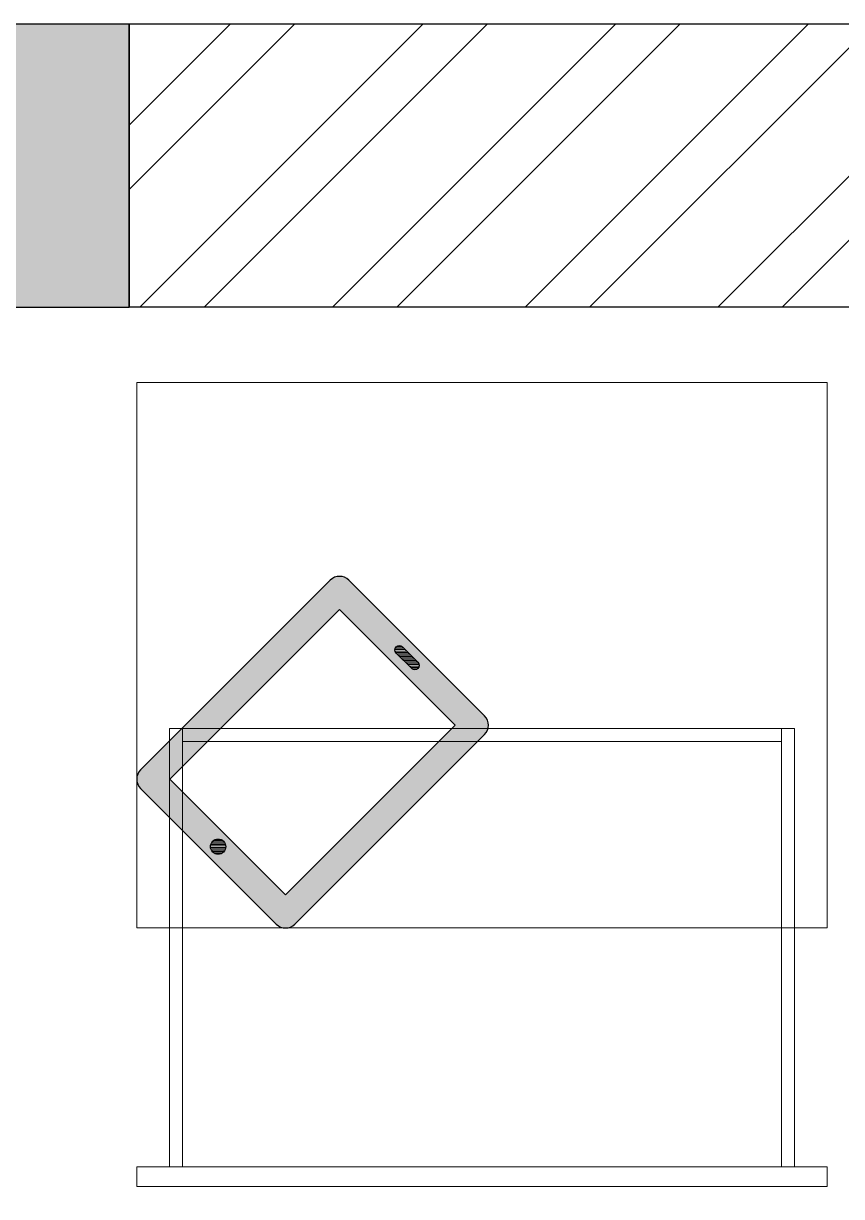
# Model space of a CAD drawing. Header units: feet. Extents: x 9930133 to 9947819, y -6283010 to -6274589.
# Drawn here: x 9942872 to 9943622, y -6275665 to -6274589 of the extents above; entities that cross this region are included whole.
import ezdxf

# ---------------------------------------------------------------- set-up
doc = ezdxf.new("R2010")
doc.units = ezdxf.units.FT
doc.header["$LTSCALE"] = 33
doc.header["$MEASUREMENT"] = 0
doc.layers.add('A-WALL', color=1, linetype='Continuous')
doc.layers.add('column', color=10, linetype='Continuous')
for name, color, linetype, lineweight in [('A-WALL HATCH', 251, 'Continuous', 0), ('column hatch', 5, 'Continuous', 0), ('LENS-FURNITURE', 13, 'Continuous', 9), ('LENS_DIMENSION', 193, 'Continuous', 0)]:
    doc.layers.add(name, color=color, linetype=linetype, lineweight=lineweight)

# ---------------------------------------------------------------- blocks, each defined once
blk = doc.blocks.new('A$C69cec98d')
at = {"layer": 'A-WALL HATCH'}
h = blk.add_hatch(dxfattribs=at)
h.set_pattern_fill('ANSI32', color=256, scale=333)
h.set_pattern_definition([(45, (-3585596.228682524, 5462549.300756144), (-88.29995930067012, 88.29995930067012), []), (45, (-3585537.36204309, 5462549.300756144), (-88.29995930067012, 88.29995930067012), [])])
h.paths.add_polyline_path([(-12075, 249.5475610094145), (-15070, 250), (-15070, 1150), (-16786, 1150), (-16786, 900), (-15320, 900), (-15320, 249.5475610094145), (-15166, 249.5475610094145), (-15166, -10), (-12075, -10)])
h.paths.add_polyline_path([(-8615, 249.5475610094145), (-11755, 249.5475610094145), (-11755, -10.4524389905855), (-8615, -10.4524389905855)])
h.paths.add_polyline_path([(-5170, 249.5475610094145), (-8295, 249.5475610094145), (-8295, -10), (-5170, -10)])
h.paths.add_polyline_path([(-1730, 250), (-4850, 250), (-4850, -10), (-1730, -10)])
h.paths.add_polyline_path([(-1410, 1600), (-1660, 1600), (-1660, 250), (-1410, 250)], flags=17)
h.paths.add_polyline_path([(-1410, 4110), (-1410, 2600), (4.656613e-10, 2600), (-4.656613e-10, -10), (-1410, -10), (-1410, 250), (-150, 250), (-149.9999999995343, 2350), (-1660, 2350), (-1660, 4110)])
h.paths.add_polyline_path([(-1760, 7090), (-1410, 7090), (-1410, 4370), (-1660, 4370), (-1660, 6830), (-1760, 6830)])
h.paths.add_polyline_path([(-1660, 8150), (-1660, 8050), (-1760, 8050), (-1760, 7790), (-1410, 7790), (-1410, 8150)])
h.paths.add_polyline_path([(-4850, 8409.547561009414), (-1730, 8409.547561009414), (-1730, 8150), (-4850, 8150)])
h.paths.add_polyline_path([(-8295, 8409.547561009414), (-5170, 8409.547561009414), (-5170, 8149.547561009415), (-8295, 8149.547561009415)])
h.paths.add_polyline_path([(-11755, 8409.547561009414), (-8615, 8409.547561009414), (-8615, 8150), (-11755, 8150)])
h.paths.add_polyline_path([(-15166, 8409.547561009414), (-12075, 8409.547561009414), (-12075, 8149.547561009415), (-15166, 8149.547561009415)])
h.paths.add_polyline_path([(-16786, 8410), (-15486, 8410), (-15486, 8149.547561009415), (-16786, 8149.547561009415)])
at = {"layer": 'column hatch'}
h = blk.add_hatch(color=251, dxfattribs=at)
h.dxf.hatch_style = 1
h.paths.add_polyline_path([(-15486, 8410), (-15166, 8410), (-15166, 8150), (-15486, 8150)])
h.paths.add_polyline_path([(-12075, 8410), (-11755, 8410), (-11755, 8150), (-12075, 8150)])
h.paths.add_polyline_path([(-8615, 8410), (-8295, 8410), (-8295, 8150), (-8615, 8150)])
h.paths.add_polyline_path([(-5170, 8410), (-4850, 8410), (-4850, 8150), (-5170, 8150)])
h.paths.add_polyline_path([(-1730, 8410), (-1410, 8410), (-1410, 8150), (-1730, 8150)])
at = {"layer": 'A-WALL'}
blk.add_lwpolyline([(-4850, 8409.547561009414), (-1730, 8409.547561009414), (-1730, 8150), (-4850, 8150)], close=True, dxfattribs=at)
at = {"layer": 'column'}
blk.add_lwpolyline([(-5170, 8409.547561009414), (-4850, 8409.547561009414), (-4850, 8149.547561009415), (-5170, 8149.547561009415)], close=True, dxfattribs=at)
blk = doc.blocks.new('TRIAL SET CABINET 633x500')
at = {"layer": 'LENS-FURNITURE'}
h = blk.add_hatch(color=9, dxfattribs=at)
h.dxf.hatch_style = 1
edge = h.paths.add_edge_path()
edge.add_line((-8.54246803093703, -981.9670201920668), (115.9083254579454, -857.5162267031847))
edge.add_arc((107.4230440836399, -849.030945328879), 12.00000000009463, 315, 405)
edge.add_line((115.9083254579454, -840.5456639545736), (-58.03994271345434, -666.5973957831737))
edge.add_arc((-66.52522408775982, -675.0826771574792), 12.00000000009463, 45.00000000000002, 135)
edge.add_line((-75.01050546206531, -666.5973957831737), (-199.4612989509478, -791.0481892720562))
edge.add_arc((-190.9760175766423, -799.5334706454303), 11.99999999943607, 135.0000000031442, 225.0000000031442)
edge.add_line((-199.4612989500165, -808.0187520197359), (-25.5130307786167, -981.967020191136))
edge.add_arc((-17.02774940431148, -973.4817388177615), 11.99999999943605, 224.9999999968574, 314.9999999968578)
h.paths.add_polyline_path([(-17.02774940524252, -955.0969625067663), (89.03826777357607, -849.0309453279477), (-66.52522408775982, -693.4674534666119), (-172.5912412665784, -799.5334706454305)], flags=16)
edge = h.paths.add_edge_path(flags=16)
edge.add_line((-138.2965623782947, -741.9042679787381), (-124.1544267544522, -727.7621323548956))
edge.add_arc((-121.3259996296837, -730.5905594796641), 4.000000000031514, 45.00000000000051, 134.9999999999996, ccw=False)
edge.add_arc((-121.3259996296838, -730.5905594796641), 4.000000000031584, -45.000000000000625, 44.999999999999375, ccw=False)
edge.add_line((-118.4975725049153, -733.4189866044327), (-132.6397081287578, -747.561122228275))
edge.add_arc((-135.4681352535263, -744.7326951035067), 4.000000000031524, 225.0000000000006, 314.99999999999966, ccw=False)
edge.add_arc((-135.4681352535261, -744.7326951035066), 4.000000000031665, 135.0000000000006, 225.0000000000006, ccw=False)
edge = h.paths.add_edge_path(flags=16)
edge.add_arc((44.84409394953398, -910.9027886827243), 7, 0, 360)
at = {"layer": 'LENS-FURNITURE', "lineweight": 0}
h = blk.add_hatch(dxfattribs=at)
h.set_pattern_fill('ANSI31', color=252, scale=10, angle=405)
h.set_pattern_definition([(90, (-3772352.875833935, -3684050.327587578), (-1.25, 2e-16), [])])
edge = h.paths.add_edge_path()
edge.add_line((-138.2965623782947, -741.9042679787381), (-124.1544267544522, -727.7621323548956))
edge.add_arc((-121.3259996296837, -730.5905594796641), 4.000000000031514, 45.00000000000051, 134.9999999999996, ccw=False)
edge.add_arc((-121.3259996296838, -730.5905594796641), 4.000000000031584, -45.000000000000625, 44.999999999999375, ccw=False)
edge.add_line((-118.4975725049153, -733.4189866044327), (-132.6397081287578, -747.561122228275))
edge.add_arc((-135.4681352535263, -744.7326951035067), 4.000000000031524, 225.0000000000006, 314.99999999999966, ccw=False)
edge.add_arc((-135.4681352535261, -744.7326951035066), 4.000000000031665, 135.0000000000006, 225.0000000000006, ccw=False)
edge = h.paths.add_edge_path()
edge.add_arc((44.84409394953398, -910.9027886827243), 7, 0, 360)
at = {"layer": 'LENS-FURNITURE'}
blk.add_lwpolyline([(119.4230440827086, -352.4817388160154), (119.4230440827086, -985.4817388160156), (-380.5769559172913, -985.4817388160156), (-380.5769559172913, -352.4817388160154)], close=True, dxfattribs=at)
at = {"layer": 'LENS-FURNITURE', "color": 146}
for points in [[(338.5359051078558, -352.4817388160154), (338.5359051078558, -985.4817388160156), (356.5359051078559, -985.4817388160156), (356.5359051078559, -352.4817388160154)], [(-63.4640948921442, -382.4817388160154), (-63.4640948921442, -394.4817388160154), (338.5359051078558, -394.4817388160154), (338.5359051078558, -382.4817388160154)], [(-63.4640948921442, -394.4817388160154), (-63.4640948921442, -943.4817388160153), (-51.4640948921442, -943.4817388160153), (-51.4640948921442, -394.4817388160154)], [(-63.4640948921442, -955.4817388160152), (-63.4640948921442, -943.4817388160153), (338.5359051078558, -943.4817388160153), (338.5359051078558, -955.4817388160152)]]:
    blk.add_lwpolyline(points, close=True, dxfattribs=at)
at = {"layer": 'LENS-FURNITURE', "color": 18, "lineweight": 30}
for points in [[(-8.54246803093703, -981.9670201920668), (115.9083254579454, -857.5162267031847, 0.4142135623730951), (115.9083254579454, -840.5456639545736), (-58.03994271345434, -666.5973957831737, 0.4142135623730951), (-75.01050546206531, -666.5973957831737), (-199.4612989509478, -791.0481892720562, 0.4142135623730951), (-199.4612989500165, -808.0187520197359), (-25.51303077861669, -981.967020191136, 0.4142135623730951)], [(-138.2965623782947, -741.9042679787381), (-124.1544267544522, -727.7621323548956, -0.4142135623730951), (-118.4975725049153, -727.7621323548956), (-118.4975725049153, -727.7621323548956, -0.4142135623730951), (-118.4975725049153, -733.4189866044327), (-132.6397081287578, -747.561122228275, -0.4142135623730951), (-138.2965623782947, -747.561122228275), (-138.2965623782947, -747.561122228275, -0.4142135623730951)]]:
    blk.add_lwpolyline(points, format="xyb", close=True, dxfattribs=at)
blk.add_lwpolyline([(-17.02774940524252, -955.0969625067663), (89.03826777357607, -849.0309453279477), (-66.52522408775982, -693.4674534666119), (-172.5912412665784, -799.5334706454305)], close=True, dxfattribs=at)
blk.add_circle((44.84409394953398, -910.9027886827243), 7, dxfattribs=at)

msp = doc.modelspace()

# ---------------------------------------------------------------- block references
at = {"layer": 'LENS-FURNITURE', "rotation": 270}
msp.add_blockref('TRIAL SET CABINET 633x500', (9943961.45451453, -6275299.149608064), dxfattribs=at)
at = {"layer": 'LENS_DIMENSION'}
msp.add_blockref('A$C69cec98d', (9947819.15861724, -6282999.254611332), dxfattribs=at)

doc.saveas('drawing.dxf')
